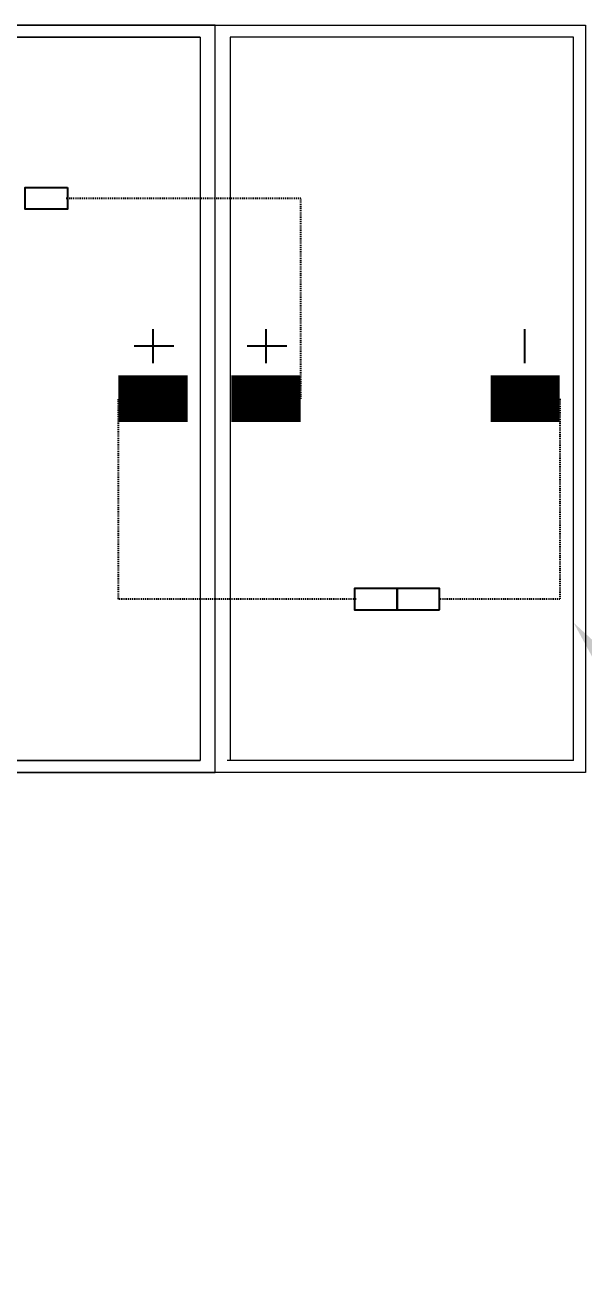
# Model space of a CAD drawing. Header units: feet. Extents: x -13743 to 68376, y -48 to 67763.
# Drawn here: x 5789.5 to 5849.6, y 2369.1 to 2503.8 of the extents above; entities that cross this region are included whole.
import ezdxf
from ezdxf import colors
from ezdxf.entities.mleader import LeaderData, LeaderLine
from ezdxf.math import Vec2, Vec3

# ---------------------------------------------------------------- set-up
doc = ezdxf.new("R2010")
doc.units = ezdxf.units.FT
doc.header["$MEASUREMENT"] = 0
doc.linetypes.add('HIDDEN', pattern=[0.375, 0.25, -0.125])
for name, color, linetype in [('E-HARN-COMP', 8, 'Continuous'), ('E-TRNK-CABL-NEG', 6, 'HIDDEN'), ('E-TRUNK-CABLE-POS', 6, 'HIDDEN'), ('G-ANNO-TEXT', 1, 'Continuous'), ('Polarity-Text', 7, 'Continuous')]:
    doc.layers.add(name, color=color, linetype=linetype)
doc.styles.add('NEI-A', font='arial.ttf')

# ---------------------------------------------------------------- blocks, each defined once
blk = doc.blocks.new('A$C47dfd34d')
at = {"lineweight": 5}
for points in [[(18.40092, 0), (18.60591, 0), (18.40092, 0), (18.40092, 0.41332), (18.60591, 0.41332), (18.40092, 0.41332)], [(18.40758, 0.00667), (18.59758, 0.00667), (18.40758, 0.00667), (18.40758, 0.40665), (18.59758, 0.40665), (18.40758, 0.40665)], [(18.59758, 0.40665), (18.59758, 0.00667)], [(18.80423, 0.00667), (18.80423, 0.40665), (18.61424, 0.40665), (18.61424, 0.00667)], [(18.80423, 0.00667), (18.61258, 0.00667)]]:
    blk.add_lwpolyline(points, dxfattribs=at)
blk.add_lwpolyline([(18.60591, 0.41332), (18.8109, 0.41332), (18.8109, 0), (18.60591, 0)], close=True, dxfattribs=at)

msp = doc.modelspace()

# ---------------------------------------------------------------- linework, layer by layer
at = {"layer": 'E-HARN-COMP'}
for points in [[(5794.02, 2486.39), (5794.02, 2484.06), (5789.46, 2484.06), (5789.46, 2486.39)], [(5829.46, 2440.99), (5829.46, 2443.31), (5824.9, 2443.31), (5824.9, 2440.99)], [(5834.03, 2440.99), (5834.03, 2443.31), (5829.46, 2443.31), (5829.46, 2440.99)]]:
    msp.add_lwpolyline(points, close=True, dxfattribs=at)
at = {"layer": 'E-HARN-COMP', "const_width": 5}
for points in [[(5799.5, 2463.69), (5806.96, 2463.69)], [(5819.1, 2463.69), (5811.65, 2463.69)], [(5839.51, 2463.69), (5846.96, 2463.69)]]:
    msp.add_lwpolyline(points, dxfattribs=at)
at = {"layer": 'E-TRNK-CABL-NEG', "ltscale": 0.1}
msp.add_lwpolyline([(5846.96, 2463.69), (5846.96, 2442.15), (5834.03, 2442.15)], dxfattribs=at)
at = {"layer": 'E-TRUNK-CABLE-POS', "ltscale": 0.1}
for points in [[(5819.1, 2463.69), (5819.1, 2485.22), (5793.88, 2485.22)], [(5825.05, 2442.15), (5799.5, 2442.15), (5799.5, 2463.69)]]:
    msp.add_lwpolyline(points, dxfattribs=at)
at = {"layer": 'Polarity-Text'}
for p, q in [((5803.2, 2471.15), (5803.2, 2467.53)), ((5815.34, 2471.15), (5815.34, 2467.53)), ((5843.16, 2471.15), (5843.16, 2467.53)), ((5805.47, 2469.34), (5801.2, 2469.34)), ((5817.61, 2469.34), (5813.34, 2469.34))]:
    msp.add_line(p, q, dxfattribs=at)

# ---------------------------------------------------------------- leaders
at = {"layer": 'G-ANNO-TEXT'}
ml = msp.add_multileader_mtext('Standard', dxfattribs=at)
ml.set_content('ROTATE EVERY OTHER MODULE 180%%D TO ACCOMMODATE SKIP STRINGING', color=256, style='NEI-A')
ml.set_leader_properties()
ml.build(insert=Vec2(0, 0))
ml.multileader.update_dxf_attribs({"dogleg_length": 0.36, "arrow_head_size": 22.51})
ctx = ml.context
ctx.base_point, ctx.char_height, ctx.arrow_head_size, ctx.landing_gap_size, ctx.plane_origin, ctx.plane_x_axis, ctx.plane_y_axis = Vec3(5915.56, 2307.6, -22.9), 20, 22.51, 23.05, Vec3(-34.07, -4070.9, -22.9), Vec3(0, -1), Vec3(1, 0)
notes = []
notes.append((ctx, [(0, (1, 1, 0), (5915.56, 2353.7, -22.9), (0, -1), 46.1, [(1, [(5848.43, 2439.64, -22.9)], 0, [])])]))
ctx.mtext.insert, ctx.mtext.text_direction, ctx.mtext.rotation, ctx.mtext.width, ctx.mtext.flow_direction = Vec3(5925.73, 2284.55, -22.9), Vec3(0, -1), 4.712389, 512.5465, 5
ctx.mtext.has_bg_fill, ctx.mtext.bg_color, ctx.mtext.bg_scale_factor, ctx.mtext.bg_transparency, ctx.mtext.use_window_bg_color = 1, -1073741824, 1.5, 0, 1
for ctx, leaders in notes:
    for number, flags, end, landing, length, lines in leaders:
        leader = LeaderData()
        leader.index, (leader.has_last_leader_line, leader.has_dogleg_vector, leader.attachment_direction) = number, flags
        leader.last_leader_point, leader.dogleg_vector, leader.dogleg_length = Vec3(end), Vec3(landing), length
        for number, points, colour, breaks in lines:
            line = LeaderLine()
            line.index, line.vertices, line.color, line.breaks = number, Vec3.list(points), colors.encode_raw_color(colour), breaks
            leader.lines.append(line)
        ctx.leaders.append(leader)

# ---------------------------------------------------------------- next in the draw order: leaders
ml = msp.add_multileader_mtext('Standard', dxfattribs=at)
ml.set_content('(TYP.) (+) MODULE LEAD', color=256, style='NEI-A')
ml.set_leader_properties()
ml.build(insert=Vec2(0, 0))
ml.multileader.update_dxf_attribs({"dogleg_length": 0.36, "arrow_head_size": 22.51})
ctx = ml.context
ctx.base_point, ctx.char_height, ctx.arrow_head_size, ctx.landing_gap_size, ctx.plane_origin, ctx.plane_x_axis, ctx.plane_y_axis = Vec3(5787.73, 2307.6, -22.9), 20, 22.51, 23.05, Vec3(-212.64, -4070.9, -22.9), Vec3(0, -1), Vec3(1, 0)
notes = []
notes.append((ctx, [(0, (1, 1, 0), (5787.73, 2353.7, -22.9), (0, -1), 46.1, [(1, [(5736.79, 2442.15, -22.9)], 0, [])])]))
ctx.mtext.insert, ctx.mtext.text_direction, ctx.mtext.rotation, ctx.mtext.width, ctx.mtext.flow_direction = Vec3(5800.67, 2284.55, -22.9), Vec3(0, -1), 4.712389, 401.7571, 5
ctx.mtext.has_bg_fill, ctx.mtext.bg_color, ctx.mtext.bg_scale_factor, ctx.mtext.bg_transparency, ctx.mtext.use_window_bg_color = 1, -1073741824, 1.5, 0, 1
for ctx, leaders in notes:
    for number, flags, end, landing, length, lines in leaders:
        leader = LeaderData()
        leader.index, (leader.has_last_leader_line, leader.has_dogleg_vector, leader.attachment_direction) = number, flags
        leader.last_leader_point, leader.dogleg_vector, leader.dogleg_length = Vec3(end), Vec3(landing), length
        for number, points, colour, breaks in lines:
            line = LeaderLine()
            line.index, line.vertices, line.color, line.breaks = number, Vec3.list(points), colors.encode_raw_color(colour), breaks
            leader.lines.append(line)
        ctx.leaders.append(leader)

# ---------------------------------------------------------------- next in the draw order: block references
at = {"xscale": 194.318304, "yscale": 194.318304, "zscale": 194.318304}
msp.add_blockref('A$C47dfd34d', (2194.43, 2423.53), dxfattribs=at)

doc.saveas('drawing.dxf')
